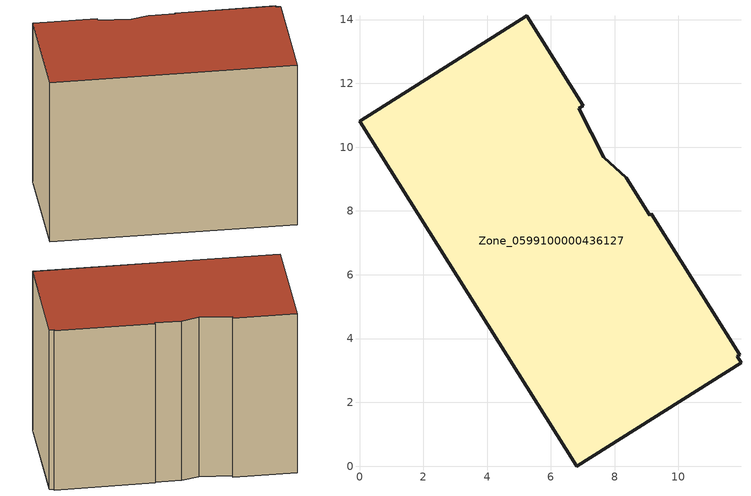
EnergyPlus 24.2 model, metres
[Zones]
Zone_0599100000436127
 floor ground (C_G): 9.1,7.87 9.15,7.91 11.92,3.5 11.84,3.44 11.96,3.24 6.8,0 0,10.81 5.24,14.12 7.02,11.29 6.87,11.21 7.66,9.68 8.37,9.04 z0
 wall outside (C_F): 6.8,0 11.96,3.24 11.84,3.44 11.92,3.5 9.15,7.91 9.1,7.87 8.37,9.04 7.66,9.68 6.87,11.21 7.02,11.29 5.24,14.12 0,10.81 6.8,0 z0:9.38
 roof outside (C_R): 8.37,9.04 7.66,9.68 6.87,11.21 7.02,11.29 5.24,14.12 0,10.81 6.8,0 11.96,3.24 11.84,3.44 11.92,3.5 9.15,7.91 9.1,7.87 z9.38
[BUILDING]
Pand.0599100000436127: North Axis=0; Terrain=City; Loads Convergence Tolerance Value=0.04; Temperature Convergence Tolerance Value=0.4; Solar Distribution=FullExterior; Maximum Number of Warmup Days=25; Minimum Number of Warmup Days=1
[Site:Location]
Rotterdam.The.Hague.AP_ZH_NLD Design_Conditions: Latitude=51.96; Longitude=4.45; Time Zone=1; Elevation=-4.5
[SITE:GROUNDTEMPERATURE:BUILDINGSURFACE]
18, 18, 18, 18, 18, 18, 18, 18, 18, 18, 18, 18
[MATERIAL] Thermal Absorptance=0.9; Solar Absorptance=0.7; Visible Absorptance=0.7
Name | Roughness | Thickness | Conductivity | Density | Specific Heat
G.TC.2006-2014 | MediumSmooth | 0.15 | 0.06 | 540 | 1210
F.TC.2006-2014 | Rough | 0.3 | 0.12 | 1920 | 840
R.TC.2006-2014 | MediumRough | 0.2 | 0.08 | 1500 | 1000
[CONSTRUCTION]
C_G: G.TC.2006-2014
C_F: F.TC.2006-2014
C_R: R.TC.2006-2014
[ZONE]
Zone_0599100000436127: Type=1; Multiplier=1; Ceiling Height=Autocalculate; Volume=Autocalculate; Floor Area=autocalculate; Part of Total Floor Area=Yes
[ZONEINFILTRATION:DESIGNFLOWRATE]
Infil_Zone_0599100000436127: Zone or ZoneList or Space or SpaceList=Zone_0599100000436127; Schedule=AlwaysOn; Design Flow Rate Calculation Method=Flow/Area; Flow Rate per Floor Area=0.0015; Constant Term Coefficient=1; Temperature Term Coefficient=0; Velocity Term Coefficient=0; Velocity Squared Term Coefficient=0
[HVACTEMPLATE:ZONE:IDEALLOADSAIRSYSTEM]
Zone_0599100000436127: Maximum Heating Supply Air Temperature=50; Minimum Cooling Supply Air Temperature=13; Maximum Heating Supply Air Humidity Ratio=0.0156; Minimum Cooling Supply Air Humidity Ratio=0.0077; Heating Limit=NoLimit; Cooling Limit=NoLimit; Dehumidification Control Type=ConstantSensibleHeatRatio; Cooling Sensible Heat Ratio=0.7; Dehumidification Setpoint=60; Humidification Control Type=None; Humidification Setpoint=30; Outdoor Air Method=None; Outdoor Air Flow Rate per Person=0.00944; Outdoor Air Flow Rate per Zone Floor Area=0; Outdoor Air Flow Rate per Zone=0; Demand Controlled Ventilation Type=None; Outdoor Air Economizer Type=NoEconomizer; Heat Recovery Type=None; Sensible Heat Recovery Effectiveness=0.7; Latent Heat Recovery Effectiveness=0.65
[ZONECONTROL:THERMOSTAT]
ThermostatControl_Zone_0599100000436127: Zone or ZoneList=Zone_0599100000436127; Control Type Schedule=DualSetpointControlType; Control 1=Thermostat_Zone_0599100000436127; Temperature Difference Between Cutout And Setpoint=0
[THERMOSTATSETPOINT:DUALSETPOINT]
Thermostat_Zone_0599100000436127: Heating Setpoint Temperature Schedule=HeatingSetpoint_Zone_0599100000436127; Cooling Setpoint Temperature Schedule=CoolingSetpoint_Zone_0599100000436127
[SCHEDULE:COMPACT]
HeatingSetpoint_Zone_0599100000436127: Through: 12/31, For: AllDays, Until: 24:00, 21
CoolingSetpoint_Zone_0599100000436127: Through: 12/31, For: AllDays, Until: 24:00, 24
DualSetpointControlType: Through: 12/31, For: AllDays, Until: 24:00, 4
AlwaysOn: Through: 12/31, For: AllDays, Until: 24:00, 1
